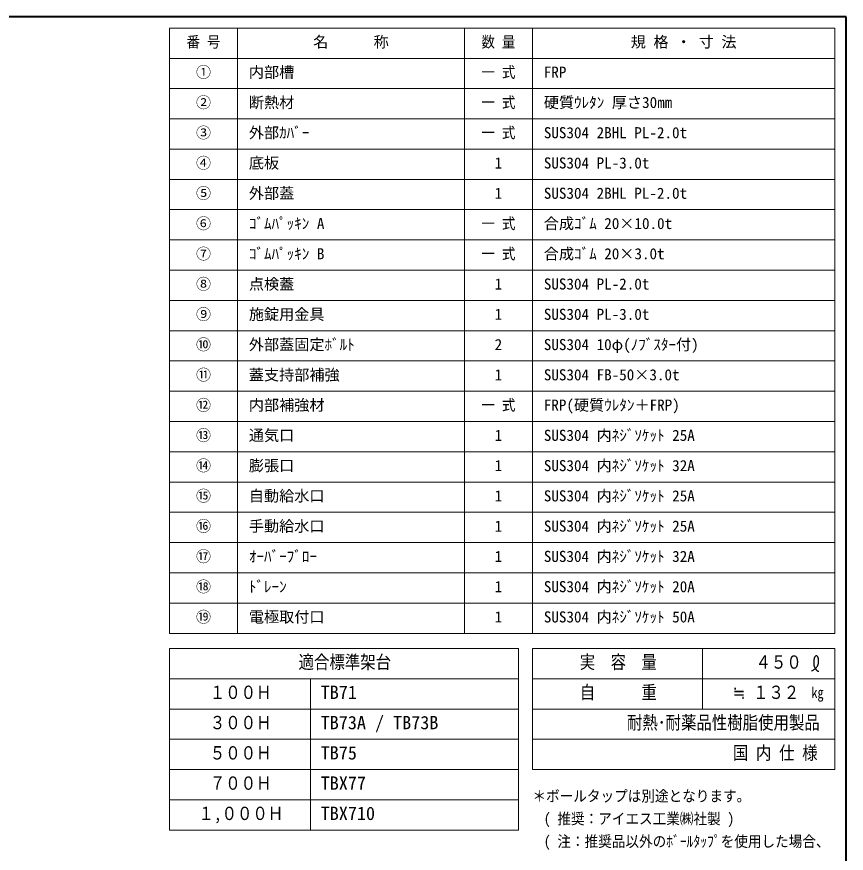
# Model space of a CAD drawing. Units: millimetres at full size, sheet at 1:15; details may follow other scales. Extents: x -3184 to 2891, y -2037 to 2178.
# Drawn here: x 834 to 2891, y 105 to 2178 of the extents above; entities that cross this region are included whole.
import ezdxf
from ezdxf.enums import TextEntityAlignment as Align

# ---------------------------------------------------------------- set-up
doc = ezdxf.new("R2010")
doc.units = ezdxf.units.MM
doc.header["$LTSCALE"] = 15
doc.layers.add('0-0', color=7, linetype='Continuous', lineweight=18)
doc.styles.add('ＭＳ ゴシック', font='')
doc.styles.get('ＭＳ ゴシック').set_extended_font_data('MS Gothic')

msp = doc.modelspace()

# ---------------------------------------------------------------- linework, layer by layer
at = {"layer": '0-0', "color": 1, "lineweight": 40}
for p, q in [((2890.8, 2177.87), (-3184.2, 2177.87)), ((2890.8, -2037.13), (2890.8, 2177.87))]:
    msp.add_line(p, q, dxfattribs=at)
at = {"layer": '0-0', "color": 3}
for p, q in [((2862.67, 2149.74), (1212.67, 2149.74)), ((1212.67, 649.74), (1212.67, 2149.74)), ((1381.42, 649.74), (1381.42, 2149.74)), ((1943.92, 649.74), (1943.92, 2149.74)), ((2112.67, 649.74), (2112.67, 2149.74)), ((2862.67, 649.74), (2862.67, 2149.74)), ((2862.67, 2074.74), (1212.67, 2074.74)), ((2862.67, 1999.74), (1212.67, 1999.74)), ((2862.67, 1924.74), (1212.67, 1924.74)), ((2862.67, 1849.74), (1212.67, 1849.74)), ((2862.67, 1774.74), (1212.67, 1774.74)), ((2862.67, 1699.74), (1212.67, 1699.74)), ((2862.67, 1624.74), (1212.67, 1624.74)), ((2862.67, 1549.74), (1212.67, 1549.74)), ((2862.67, 1474.74), (1212.67, 1474.74)), ((2862.67, 1399.74), (1212.67, 1399.74)), ((2862.67, 1324.74), (1212.67, 1324.74)), ((2862.67, 1249.74), (1212.67, 1249.74)), ((2862.67, 1174.74), (1212.67, 1174.74)), ((2862.67, 1099.74), (1212.67, 1099.74)), ((2862.67, 1024.74), (1212.67, 1024.74)), ((2862.67, 949.74), (1212.67, 949.74)), ((2862.67, 874.74), (1212.67, 874.74)), ((2862.67, 799.74), (1212.67, 799.74)), ((2862.67, 724.74), (1212.67, 724.74)), ((2862.67, 649.74), (1212.67, 649.74)), ((2077.67, 612.24), (1212.67, 612.24)), ((1212.67, 162.24), (1212.67, 612.24)), ((2077.67, 162.24), (2077.67, 612.24)), ((2862.67, 612.24), (2112.67, 612.24)), ((2112.67, 312.24), (2112.67, 612.24)), ((2534.55, 462.24), (2534.55, 612.24)), ((2862.67, 312.24), (2862.67, 612.24)), ((2077.67, 537.24), (1212.67, 537.24)), ((1562.67, 162.24), (1562.67, 537.24)), ((2862.67, 537.24), (2112.67, 537.24)), ((2077.67, 462.24), (1212.67, 462.24)), ((2862.67, 462.24), (2112.67, 462.24)), ((2077.67, 387.24), (1212.67, 387.24)), ((2862.67, 387.24), (2112.67, 387.24)), ((2077.67, 312.24), (1212.67, 312.24)), ((2862.67, 312.24), (2112.67, 312.24)), ((2077.67, 237.24), (1212.67, 237.24)), ((2077.67, 162.24), (1212.67, 162.24))]:
    msp.add_line(p, q, dxfattribs=at)
at = {"layer": '0-0', "color": 5, "lineweight": 25}
for points in [[(2804.18, 556.17), (2805.16, 556.74), (2806.85, 557.72), (2808.51, 558.72), (2810.16, 559.77), (2811.77, 560.86), (2813.33, 562.03), (2814.22, 562.75), (2814.87, 563.31), (2815.95, 564.31), (2816.98, 565.37), (2817.94, 566.49), (2818.81, 567.67), (2819.58, 568.91), (2819.97, 569.66), (2820.25, 570.27), (2820.68, 571.35), (2821.04, 572.46), (2821.33, 573.59), (2821.55, 574.74), (2821.71, 575.89), (2821.78, 576.56), (2821.83, 577.26), (2821.88, 578.45), (2821.89, 579.64), (2821.88, 580.84), (2821.84, 582.04), (2821.8, 583.25), (2821.78, 583.96), (2821.76, 584.71), (2821.71, 585.99), (2821.61, 587.27), (2821.41, 588.52), (2821.07, 589.73), (2820.54, 590.89), (2820.14, 591.53), (2819.88, 591.87), (2819.37, 592.43), (2818.81, 592.92), (2818.21, 593.33)], [(2818.21, 593.33), (2817.57, 593.64), (2816.91, 593.8), (2816.52, 593.83), (2816.2, 593.81), (2815.65, 593.69), (2815.11, 593.48), (2814.59, 593.19), (2814.1, 592.83), (2813.64, 592.43), (2813.39, 592.18), (2813.05, 591.79), (2812.53, 591.08), (2812.1, 590.33), (2811.74, 589.54), (2811.45, 588.73), (2811.21, 587.9), (2811.09, 587.42), (2810.96, 586.8), (2810.77, 585.75), (2810.62, 584.68), (2810.51, 583.61), (2810.41, 582.54), (2810.32, 581.46), (2810.27, 580.84), (2810.21, 580.09), (2810.1, 578.81), (2810.01, 577.52), (2809.96, 576.24), (2809.96, 574.95), (2810.03, 573.68), (2810.1, 572.94), (2810.2, 572.31), (2810.42, 571.21), (2810.7, 570.13), (2811.03, 569.06), (2811.41, 568), (2811.82, 566.96), (2812.08, 566.37), (2812.27, 565.94)], [(2812.27, 565.94), (2812.61, 565.2), (2812.97, 564.48), (2813.34, 563.76), (2813.73, 563.05), (2814.14, 562.34), (2814.38, 561.93), (2814.67, 561.45), (2815.2, 560.64), (2815.76, 559.85), (2816.37, 559.11), (2817.02, 558.42), (2817.73, 557.8), (2818.16, 557.49), (2818.54, 557.25), (2819.21, 556.89), (2819.92, 556.57), (2820.65, 556.29), (2821.4, 556.04), (2822.16, 555.81), (2822.6, 555.68)]]:
    msp.add_lwpolyline(points, dxfattribs=at)

# ---------------------------------------------------------------- texts
at = {"layer": '0-0', "style": 'ＭＳ ゴシック'}
for s, height, width, p in [('番 号', 27.49, 0.9, (1254.86, 2093.49)), ('数 量', 27.49, 0.9, (1986.11, 2093.49)), ('一 式', 27.49, 0.9, (1986.11, 2018.49)), ('一 式', 27.49, 0.9, (1986.11, 1943.49)), ('一 式', 27.49, 0.9, (1986.11, 1868.49)), ('一 式', 27.49, 0.9, (1986.11, 1643.49)), ('一 式', 27.49, 0.9, (1986.11, 1568.49)), ('一 式', 27.49, 0.9, (1986.11, 1193.49)), ('適合標準架台', 32.99, 0.85, (1532.67, 552.24)), ('実\u3000容\u3000量', 32.99, 0.85, (2229.86, 552.24)), ('４５０', 32.99, 0.85, (2665.8, 552.24)), ('１００Ｈ', 32.99, 0.85, (1312.67, 477.24)), ('自\u3000\u3000\u3000重', 32.99, 0.85, (2229.86, 477.24)), ('≒ １３２', 32.99, 0.85, (2609.55, 477.24)), ('kg', 27.49, 0.8, (2804.55, 480.99)), ('３００Ｈ', 32.99, 0.85, (1312.67, 402.24)), ('耐熱･耐薬品性樹脂使用製品', 32.99, 0.85, (2347.05, 402.24)), ('国 内 仕 様', 32.99, 0.85, (2609.55, 327.24)), ('５００Ｈ', 32.99, 0.85, (1312.67, 327.24)), ('７００Ｈ', 32.99, 0.85, (1312.67, 252.24)), ('＊ボールタップは別途となります。', 27.49, 0.9, (2112.67, 224.74)), ('１,０００Ｈ', 32.99, 0.85, (1284.55, 177.24)), ('( 推奨：アイエス工業㈱社製 )', 27.49, 0.9, (2140.8, 168.49)), ('( 注：推奨品以外のﾎﾞｰﾙﾀｯﾌﾟを使用した場合、', 27.49, 0.9, (2140.8, 112.24))]:
    msp.add_text(s, height=height, dxfattribs=dict(at, width=width)).set_placement(p, align=Align.BOTTOM_LEFT)
for s, height, p in [('名\u3000\u3000\u3000称', 27.49, (1568.92, 2093.49)), ('規 格 ・ 寸 法', 27.49, (2356.42, 2093.49)), ('①', 27.49, (1278.3, 2018.49)), ('内部槽', 27.49, (1409.55, 2018.49)), ('FRP', 27.49, (2140.8, 2018.49)), ('②', 27.49, (1278.3, 1943.49)), ('断熱材', 27.49, (1409.55, 1943.49)), ('硬質ｳﾚﾀﾝ 厚さ30㎜', 27.49, (2140.8, 1943.49)), ('③', 27.49, (1278.3, 1868.49)), ('外部ｶﾊﾞｰ', 27.49, (1409.55, 1868.49)), ('SUS304 2BHL PL-2.0t', 27.49, (2140.8, 1868.49)), ('④', 27.49, (1278.3, 1793.49)), ('底板', 27.49, (1409.55, 1793.49)), ('1', 27.49, (2018.92, 1793.49)), ('SUS304 PL-3.0t', 27.49, (2140.8, 1793.49)), ('⑤', 27.49, (1278.3, 1718.49)), ('外部蓋', 27.49, (1409.55, 1718.49)), ('1', 27.49, (2018.92, 1718.49)), ('SUS304 2BHL PL-2.0t', 27.49, (2140.8, 1718.49)), ('⑥', 27.49, (1278.3, 1643.49)), ('ｺﾞﾑﾊﾟｯｷﾝ A', 27.49, (1409.55, 1643.49)), ('合成ｺﾞﾑ 20×10.0t', 27.49, (2140.8, 1643.49)), ('⑦', 27.49, (1278.3, 1568.49)), ('ｺﾞﾑﾊﾟｯｷﾝ B', 27.49, (1409.55, 1568.49)), ('合成ｺﾞﾑ 20×3.0t', 27.49, (2140.8, 1568.49)), ('⑧', 27.49, (1278.3, 1493.49)), ('点検蓋', 27.49, (1409.55, 1493.49)), ('1', 27.49, (2018.92, 1493.49)), ('SUS304 PL-2.0t', 27.49, (2140.8, 1493.49)), ('⑨', 27.49, (1278.3, 1418.49)), ('施錠用金具', 27.49, (1409.55, 1418.49)), ('1', 27.49, (2018.92, 1418.49)), ('SUS304 PL-3.0t', 27.49, (2140.8, 1418.49)), ('⑩', 27.49, (1278.3, 1343.49)), ('外部蓋固定ﾎﾞﾙﾄ', 27.49, (1409.55, 1343.49)), ('2', 27.49, (2018.92, 1343.49)), ('SUS304 10φ(ﾉﾌﾞｽﾀｰ付)', 27.49, (2140.8, 1343.49)), ('⑪', 27.49, (1278.3, 1268.49)), ('蓋支持部補強', 27.49, (1409.55, 1268.49)), ('1', 27.49, (2018.92, 1268.49)), ('SUS304 FB-50×3.0t', 27.49, (2140.8, 1268.49)), ('⑫', 27.49, (1278.3, 1193.49)), ('内部補強材', 27.49, (1409.55, 1193.49)), ('FRP(硬質ｳﾚﾀﾝ＋FRP)', 27.49, (2140.8, 1193.49)), ('⑬', 27.49, (1278.3, 1118.49)), ('通気口', 27.49, (1409.55, 1118.49)), ('1', 27.49, (2018.92, 1118.49)), ('SUS304 内ﾈｼﾞｿｹｯﾄ 25A', 27.49, (2140.8, 1118.49)), ('⑭', 27.49, (1278.3, 1043.49)), ('膨張口', 27.49, (1409.55, 1043.49)), ('1', 27.49, (2018.92, 1043.49)), ('SUS304 内ﾈｼﾞｿｹｯﾄ 32A', 27.49, (2140.8, 1043.49)), ('⑮', 27.49, (1278.3, 968.49)), ('自動給水口', 27.49, (1409.55, 968.49)), ('1', 27.49, (2018.92, 968.49)), ('SUS304 内ﾈｼﾞｿｹｯﾄ 25A', 27.49, (2140.8, 968.49)), ('⑯', 27.49, (1278.3, 893.49)), ('手動給水口', 27.49, (1409.55, 893.49)), ('SUS304 内ﾈｼﾞｿｹｯﾄ 25A', 27.49, (2140.8, 893.49)), ('1', 27.49, (2018.92, 893.49)), ('⑰', 27.49, (1278.3, 818.49)), ('ｵｰﾊﾞｰﾌﾞﾛｰ', 27.49, (1409.55, 818.49)), ('1', 27.49, (2018.92, 818.49)), ('SUS304 内ﾈｼﾞｿｹｯﾄ 32A', 27.49, (2140.8, 818.49)), ('⑱', 27.49, (1278.3, 743.49)), ('ﾄﾞﾚｰﾝ', 27.49, (1409.55, 743.49)), ('1', 27.49, (2018.92, 743.49)), ('SUS304 内ﾈｼﾞｿｹｯﾄ 20A', 27.49, (2140.8, 743.49)), ('⑲', 27.49, (1278.3, 668.49)), ('電極取付口', 27.49, (1409.55, 668.49)), ('SUS304 内ﾈｼﾞｿｹｯﾄ 50A', 27.49, (2140.8, 668.49)), ('1', 27.49, (2018.92, 668.49)), ('TB71', 32.99, (1587.67, 477.24)), ('TB73A / TB73B', 32.99, (1587.67, 402.24)), ('TB75', 32.99, (1587.67, 327.24)), ('TBX77', 32.99, (1587.67, 252.24)), ('TBX710', 32.99, (1587.67, 177.24))]:
    msp.add_text(s, height=height, dxfattribs=at).set_placement(p, align=Align.BOTTOM_LEFT)

doc.saveas('drawing.dxf')
